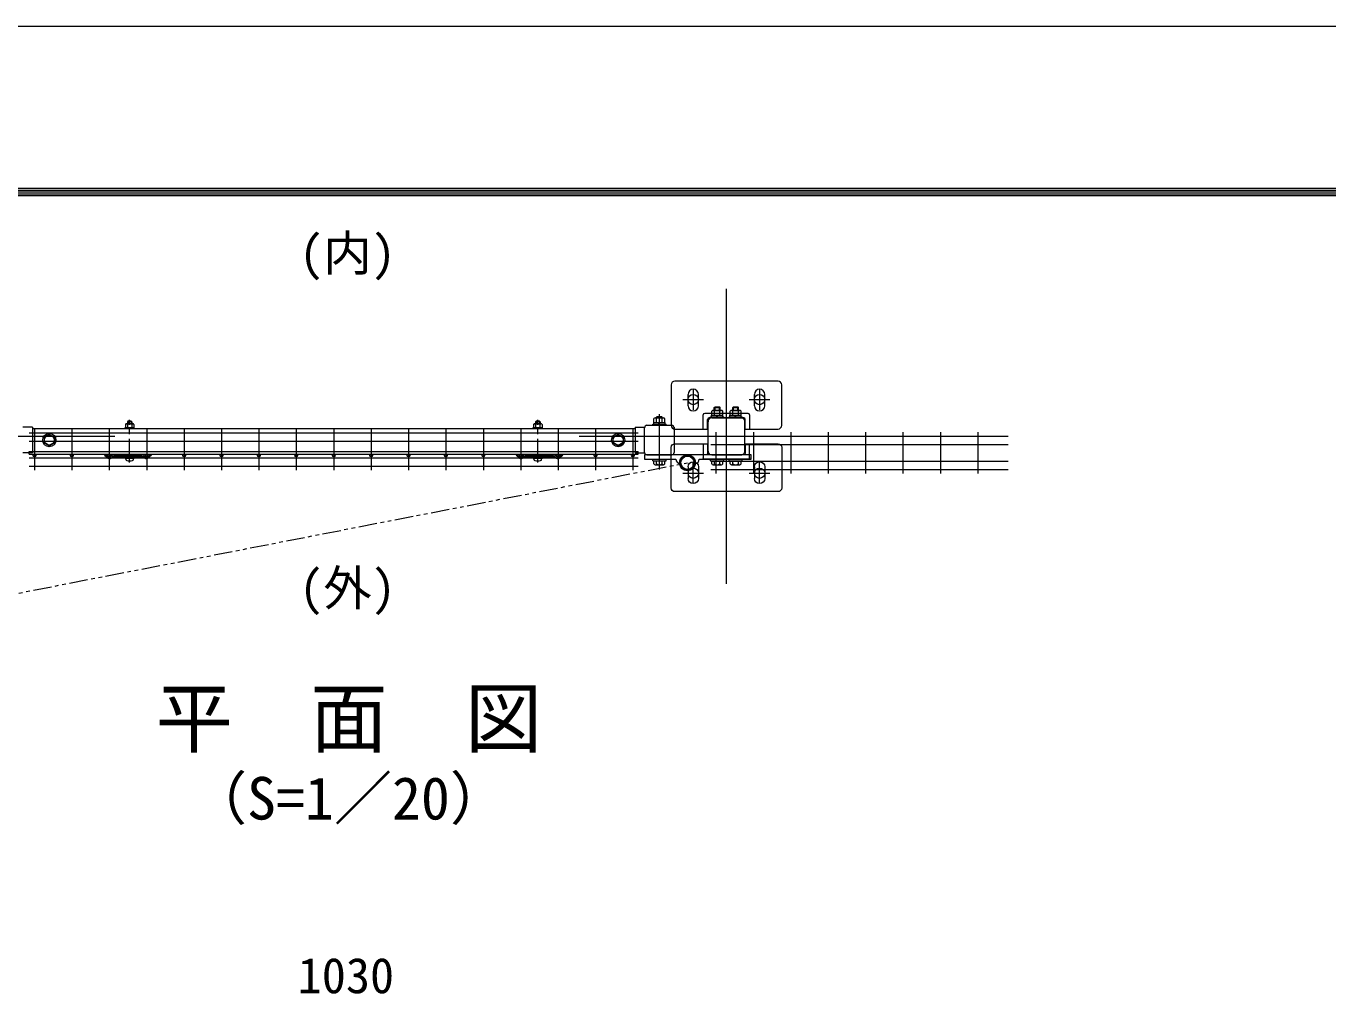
# Model space of a CAD drawing. Units: millimetres, scale not verified. Extents: x -4200 to 4200, y -2970 to 2970.
# Drawn here: x -3166 to -1399, y 1657 to 2970 of the extents above; entities that cross this region are included whole.
import ezdxf
from ezdxf.enums import TextEntityAlignment as Align

# ---------------------------------------------------------------- set-up
doc = ezdxf.new("R2010")
doc.units = ezdxf.units.MM
doc.header["$LTSCALE"] = 20
doc.linetypes.add('USER1', pattern=[50.8, 31.75, -6.35, 6.35, -6.35])
doc.linetypes.add('USER2', pattern=[2.5, 1.25, -0.25, 0.25, -0.25, 0.25, -0.25])
for name, color, linetype, lineweight in [('0-0_D-STR-TXT', 7, 'Continuous', 9), ('0-1_D-STR1', 1, 'Continuous', 18), ('0-2_D-STR-DIM', 7, 'Continuous', 9), ('0-5_D-STR3', 3, 'Continuous', 13), ('0-6_D-BMK', 2, 'USER1', 13), ('0-8_D-STR2', 7, 'Continuous', 9), ('0-C_D-TTL', 7, 'Continuous', 9)]:
    doc.layers.add(name, color=color, linetype=linetype, lineweight=lineweight)
doc.styles.add('ＭＳ ゴシック', font='')
doc.styles.get('ＭＳ ゴシック').set_extended_font_data('MS Gothic')

# ---------------------------------------------------------------- blocks, each defined once
blk = doc.blocks.new('A$C982ee5ca')
at = {"layer": '0-5_D-STR3'}
for p, q in [((-125, 798), (125, 798)), ((-125, 766), (-125, 798)), ((-125, 766), (125, 766)), ((-115, 881.6), (-115, 798)), ((-115, 798), (115, 798)), ((-86.6, 898), (86.6, 898)), ((-46, 968), (-60, 954)), ((60, 954), (-60, 954)), ((-60, 954), (-60, 898)), ((-58.2, 881.6), (-58.2, 798)), ((-46, 968), (-46, 898)), ((46, 968), (-46, 968)), ((46, 968), (46, 898)), ((46, 968), (60, 954)), ((58.2, 881.6), (58.2, 798)), ((60, 954), (60, 898)), ((115, 881.6), (115, 798)), ((125, 766), (125, 798)), ((-125, 0), (125, 0)), ((-125, -32), (-125, 0)), ((125, -32), (125, 0)), ((-125, -32), (125, -32)), ((-103.7, -32), (103.7, -32)), ((-103.7, -62.5), (-103.7, -32)), ((103.7, -63.3), (103.7, -32))]:
    blk.add_line(p, q, dxfattribs=at)
for centre, radius, start, end in [((-86.6, 865.2), 32.8, 30, 150), ((0, 786.4), 111.5, 58.543, 121.457), ((86.6, 865.2), 32.8, 30, 150), ((-65.7, -62.5), 38, 180, 253.92714), ((1.3, 170), 280, 253.92714, 285.41383), ((65.7, -63.3), 38, 285.41383, 0)]:
    blk.add_arc(centre, radius, start, end, dxfattribs=at)
at = {"layer": '0-6_D-BMK'}
blk.add_line((0, -150), (0, 1008), dxfattribs=at)
blk = doc.blocks.new('ベースプレート部品\u3000平面図')
at = {"layer": '0-5_D-STR3'}
for p, q in [((-16076.5, 106818.2), (-16076.5, 105718.2)), ((-13176.5, 106918.2), (-15976.5, 106918.2)), ((-13076.5, 105718.2), (-13076.5, 106818.2)), ((-15616.5, 106248.2), (-15616.5, 106558.2)), ((-15336.5, 106248.2), (-15336.5, 106558.2)), ((-13816.5, 106248.2), (-13816.5, 106558.2)), ((-13536.5, 106248.2), (-13536.5, 106558.2)), ((-13986.5, 106038.2), (-15166.5, 106038.2)), ((-15206.5, 105618.2), (-15206.5, 105998.2)), ((-15086.5, 105618.2), (-15086.5, 105878.2)), ((-14106.5, 105918.2), (-15046.5, 105918.2)), ((-14066.5, 105618.2), (-14066.5, 105878.2)), ((-13946.5, 105998.2), (-13946.5, 105618.2)), ((-15976.5, 105618.2), (-15084.8, 105618.2)), ((-14064.8, 105618.2), (-13176.5, 105618.2))]:
    blk.add_line(p, q, dxfattribs=at)
for centre, radius, start, end in [((-15976.5, 106818.2), 100, 90, 180), ((-13176.5, 106818.2), 100, 0, 90), ((-15476.5, 106558.2), 140, 0, 180), ((-13676.5, 106558.2), 140, 0, 180), ((-15476.5, 106248.2), 140, 180, 0), ((-15166.5, 105998.2), 40, 90, 180), ((-13986.5, 105998.2), 40, 0, 90), ((-13676.5, 106248.2), 140, 180, 0), ((-15976.5, 105718.2), 100, 180, 270), ((-15046.5, 105878.2), 40, 90, 180), ((-14106.5, 105878.2), 40, 0, 90), ((-13176.5, 105718.2), 100, 270, 0)]:
    blk.add_arc(centre, radius, start, end, dxfattribs=at)

msp = doc.modelspace()

# ---------------------------------------------------------------- linework, layer by layer
at = {"layer": '0-1_D-STR1'}
for p, q in [((-3157.45, 2425.63), (-3170.51, 2425.63)), ((-3157.45, 2425.63), (-3157.45, 2390.73)), ((-3157.45, 2423.68), (-2339.45, 2423.68)), ((-2339.45, 2425.6), (-2339.45, 2390.7)), ((-2339.45, 2425.6), (-2326.45, 2425.6)), ((-2326.45, 2391.38), (-2326.45, 2424.93)), ((-2323.25, 2428.18), (-2289.65, 2428.18)), ((-2286.45, 2425.68), (-2286.45, 2391.38)), ((-2240.45, 2393.28), (-2240.45, 2433.08)), ((-2235.35, 2438.18), (-2195.55, 2438.18)), ((-2190.45, 2393.28), (-2190.45, 2433.08)), ((-3157.45, 2390.73), (-3170.45, 2390.73)), ((-3157.45, 2392.68), (-2339.45, 2392.68)), ((-2339.45, 2390.7), (-2326.45, 2390.7)), ((-2323.25, 2388.18), (-2289.65, 2388.18)), ((-2235.35, 2388.18), (-2195.55, 2388.18))]:
    msp.add_line(p, q, dxfattribs=at)
for centre, radius, start, end in [((-2323.25, 2424.98), 3.2, 90.00001, 179.99999), ((-2289.65, 2424.98), 3.2, 359.9993, 90.00003), ((-2235.35, 2433.08), 5.1, 90.00031, 179.99985), ((-2195.55, 2433.08), 5.1, 0, 90.00028), ((-2323.25, 2391.38), 3.2, 179.99928, 270.00003), ((-2289.65, 2391.38), 3.2, 270, 359.99916), ((-2235.35, 2393.28), 5.1, 179.99984, 269.99973), ((-2195.55, 2393.28), 5.1, 269.9997, 0)]:
    msp.add_arc(centre, radius, start, end, dxfattribs=at)
at = {"layer": '0-5_D-STR3'}
for p, q in [((-2310.45, 2439.18), (-2309.45, 2440.18)), ((-2310.45, 2438.28), (-2310.45, 2439.18)), ((-2303.45, 2438.28), (-2303.45, 2440.18)), ((-2302.45, 2438.28), (-2302.45, 2439.18)), ((-2236.94, 2438.18), (-2236.94, 2439.78)), ((-2236.94, 2439.78), (-2218.94, 2439.78)), ((-2235.64, 2439.78), (-2220.24, 2439.78)), ((-2235.44, 2441.78), (-2235.44, 2447.58)), ((-2235.44, 2441.78), (-2220.44, 2441.78)), ((-2233.72, 2448.28), (-2222.18, 2448.28)), ((-2231.94, 2452.18), (-2230.94, 2453.18)), ((-2231.94, 2448.28), (-2231.94, 2452.18)), ((-2231.69, 2441.78), (-2231.69, 2447.58)), ((-2229.01, 2439.78), (-2227.86, 2441.78)), ((-2228.32, 2439.78), (-2227.17, 2441.78)), ((-2224.94, 2448.28), (-2224.94, 2453.18)), ((-2224.19, 2441.78), (-2224.19, 2447.58)), ((-2223.94, 2448.28), (-2223.94, 2452.18)), ((-2220.44, 2441.78), (-2220.44, 2447.58)), ((-2220.24, 2439.78), (-2220.24, 2441.78)), ((-2218.94, 2438.18), (-2218.94, 2439.78)), ((-2211.94, 2438.18), (-2211.94, 2439.78)), ((-2211.94, 2439.78), (-2193.94, 2439.78)), ((-2210.64, 2439.78), (-2195.24, 2439.78)), ((-2210.44, 2441.78), (-2210.44, 2447.58)), ((-2210.44, 2441.78), (-2195.44, 2441.78)), ((-2208.72, 2448.28), (-2197.18, 2448.28)), ((-2206.94, 2452.18), (-2205.94, 2453.18)), ((-2206.94, 2448.28), (-2206.94, 2452.18)), ((-2206.69, 2441.78), (-2206.69, 2447.58)), ((-2204.01, 2439.78), (-2202.86, 2441.78)), ((-2203.32, 2439.78), (-2202.17, 2441.78)), ((-2199.94, 2448.28), (-2199.94, 2453.18)), ((-2199.19, 2441.78), (-2199.19, 2447.58)), ((-2198.94, 2448.28), (-2198.94, 2452.18)), ((-2195.44, 2441.78), (-2195.44, 2447.58)), ((-2195.24, 2439.78), (-2195.24, 2441.78)), ((-2193.94, 2438.18), (-2193.94, 2439.78)), ((-2315.45, 2428.18), (-2315.45, 2429.78)), ((-2315.45, 2429.78), (-2297.45, 2429.78)), ((-2297.45, 2428.18), (-2315.45, 2428.18)), ((-2314.15, 2429.78), (-2298.75, 2429.78)), ((-2313.95, 2431.78), (-2313.95, 2437.58)), ((-2313.95, 2431.78), (-2298.95, 2431.78)), ((-2312.22, 2438.28), (-2300.68, 2438.28)), ((-2310.2, 2431.78), (-2310.2, 2437.58)), ((-2307.51, 2429.78), (-2306.36, 2431.78)), ((-2306.82, 2429.78), (-2305.67, 2431.78)), ((-2302.7, 2431.78), (-2302.7, 2437.58)), ((-2298.95, 2431.78), (-2298.95, 2437.58)), ((-2298.75, 2429.78), (-2298.75, 2431.78)), ((-2297.45, 2428.18), (-2297.45, 2429.78)), ((-2218.94, 2438.18), (-2236.94, 2438.18)), ((-2193.94, 2438.18), (-2211.94, 2438.18)), ((-3134.44, 2415.9), (-3141.44, 2411.86)), ((-3141.44, 2411.86), (-3141.44, 2404.44)), ((-3134.44, 2400.4), (-3141.44, 2404.44)), ((-3134.44, 2415.9), (-3127.44, 2411.86)), ((-3134.44, 2400.4), (-3127.44, 2404.44)), ((-3127.44, 2411.86), (-3127.44, 2404.44)), ((-2362.45, 2415.9), (-2369.45, 2411.86)), ((-2369.45, 2411.86), (-2369.45, 2404.44)), ((-2362.45, 2400.4), (-2369.45, 2404.44)), ((-2362.45, 2415.9), (-2355.45, 2411.86)), ((-2362.45, 2400.4), (-2355.45, 2404.44)), ((-2355.45, 2411.86), (-2355.45, 2404.44)), ((-3059.4, 2387.56), (-3058.35, 2388.78)), ((-3059.4, 2387.56), (-3054.68, 2383.51)), ((-3058.35, 2388.78), (-3053.64, 2384.72)), ((-3049.76, 2386.56), (-3051.74, 2384.75)), ((-3048.68, 2386.98), (-3046.18, 2386.98)), ((-3046.18, 2388.78), (-3009.18, 2388.78)), ((-3046.18, 2386.98), (-3046.18, 2388.78)), ((-3009.18, 2386.98), (-3046.18, 2386.98)), ((-3042.68, 2386.98), (-3042.68, 2385.38)), ((-3012.68, 2386.98), (-3012.68, 2385.38)), ((-3009.18, 2386.98), (-3009.18, 2388.78)), ((-3009.18, 2386.98), (-3006.68, 2386.98)), ((-3005.6, 2386.56), (-3003.62, 2384.75)), ((-2997.01, 2388.78), (-3001.72, 2384.72)), ((-2995.97, 2387.56), (-3000.68, 2383.51)), ((-2995.97, 2387.56), (-2997.01, 2388.78)), ((-2500.93, 2387.56), (-2499.88, 2388.78)), ((-2500.93, 2387.56), (-2496.21, 2383.51)), ((-2499.88, 2388.78), (-2495.17, 2384.72)), ((-2491.29, 2386.56), (-2493.27, 2384.75)), ((-2490.21, 2386.98), (-2487.71, 2386.98)), ((-2487.71, 2388.78), (-2450.71, 2388.78)), ((-2487.71, 2386.98), (-2487.71, 2388.78)), ((-2450.71, 2386.98), (-2487.71, 2386.98)), ((-2484.21, 2386.98), (-2484.21, 2385.38)), ((-2454.21, 2386.98), (-2454.21, 2385.38)), ((-2450.71, 2386.98), (-2450.71, 2388.78)), ((-2450.71, 2386.98), (-2448.21, 2386.98)), ((-2447.13, 2386.56), (-2445.15, 2384.75)), ((-2438.54, 2388.78), (-2443.25, 2384.72)), ((-2437.5, 2387.56), (-2442.21, 2383.51)), ((-2437.5, 2387.56), (-2438.54, 2388.78)), ((-2182.05, 2388.18), (-2326.45, 2388.18)), ((-3048.68, 2385.38), (-3050.66, 2383.56)), ((-3048.68, 2385.38), (-3006.68, 2385.38)), ((-3006.68, 2385.38), (-3004.7, 2383.56)), ((-2490.21, 2385.38), (-2492.19, 2383.57)), ((-2490.21, 2385.38), (-2448.21, 2385.38)), ((-2448.21, 2385.38), (-2446.23, 2383.57)), ((-2315.45, 2382.18), (-2297.45, 2382.18)), ((-2315.45, 2380.18), (-2315.45, 2382.18)), ((-2315.45, 2380.18), (-2297.45, 2380.18)), ((-2313.95, 2375.76), (-2313.95, 2380.18)), ((-2313.95, 2380.18), (-2298.95, 2380.18)), ((-2312.07, 2374.68), (-2300.82, 2374.68)), ((-2310.2, 2375.76), (-2310.2, 2380.18)), ((-2302.69, 2375.76), (-2302.69, 2380.18)), ((-2298.95, 2375.76), (-2298.95, 2380.18)), ((-2297.45, 2380.18), (-2297.45, 2382.18)), ((-2236.95, 2382.18), (-2218.95, 2382.18)), ((-2236.95, 2380.18), (-2236.95, 2382.18)), ((-2236.95, 2380.18), (-2218.95, 2380.18)), ((-2235.45, 2375.76), (-2235.45, 2380.18)), ((-2235.45, 2380.18), (-2220.45, 2380.18)), ((-2233.57, 2374.68), (-2222.32, 2374.68)), ((-2231.7, 2375.76), (-2231.7, 2380.18)), ((-2224.19, 2375.76), (-2224.19, 2380.18)), ((-2220.45, 2375.76), (-2220.45, 2380.18)), ((-2218.95, 2380.18), (-2218.95, 2382.18)), ((-2211.95, 2382.18), (-2193.95, 2382.18)), ((-2211.95, 2380.18), (-2211.95, 2382.18)), ((-2211.95, 2380.18), (-2193.95, 2380.18)), ((-2210.45, 2375.76), (-2210.45, 2380.18)), ((-2210.45, 2380.18), (-2195.45, 2380.18)), ((-2208.57, 2374.68), (-2197.32, 2374.68)), ((-2206.7, 2375.76), (-2206.7, 2380.18)), ((-2199.19, 2375.76), (-2199.19, 2380.18)), ((-2195.45, 2375.76), (-2195.45, 2380.18)), ((-2193.95, 2380.18), (-2193.95, 2382.18))]:
    msp.add_line(p, q, dxfattribs=at)
for points in [[(-2310.45, 2439.18), (-2302.45, 2439.18), (-2303.45, 2440.18)], [(-2309.45, 2438.28), (-2309.45, 2440.18), (-2303.45, 2440.18)], [(-2235.64, 2439.78), (-2235.64, 2441.78), (-2220.24, 2441.78)], [(-2231.94, 2452.18), (-2223.94, 2452.18), (-2224.94, 2453.18)], [(-2230.94, 2448.28), (-2230.94, 2453.18), (-2224.94, 2453.18)], [(-2210.64, 2439.78), (-2210.64, 2441.78), (-2195.24, 2441.78)], [(-2206.94, 2452.18), (-2198.94, 2452.18), (-2199.94, 2453.18)], [(-2205.94, 2448.28), (-2205.94, 2453.18), (-2199.94, 2453.18)], [(-2314.15, 2429.78), (-2314.15, 2431.78), (-2298.75, 2431.78)], [(-2326.45, 2388.18), (-2326.45, 2382.18), (-2283.92, 2382.18)], [(-2252.57, 2382.18), (-2182.05, 2382.18), (-2182.05, 2388.18)]]:
    msp.add_lwpolyline(points, dxfattribs=at)
for centre, radius in [((-2260.44, 2463.18), 7), ((-2170.44, 2463.18), 7), ((-3134.44, 2408.15), 9), ((-3134.44, 2408.15), 6.71), ((-2362.45, 2408.15), 9), ((-2362.45, 2408.15), 6.71), ((-2268.25, 2377.38), 10.8), ((-2268.25, 2377.38), 10), ((-2268.25, 2377.38), 9), ((-2260.44, 2363.18), 7), ((-2170.44, 2363.18), 7)]:
    msp.add_circle(centre, radius, dxfattribs=at)
for centre, radius, start, end in [((-2233.57, 2445.43), 2.85, 48.83491, 131.16509), ((-2227.94, 2437.88), 10.39, 68.85295, 111.14705), ((-2222.32, 2445.43), 2.85, 48.86505, 131.13495), ((-2208.57, 2445.43), 2.85, 48.83491, 131.16509), ((-2202.94, 2437.88), 10.39, 68.85295, 111.14705), ((-2197.32, 2445.43), 2.85, 48.86505, 131.13495), ((-2312.07, 2435.43), 2.85, 48.83491, 131.16509), ((-2306.45, 2427.88), 10.39, 68.85295, 111.14705), ((-2300.82, 2435.43), 2.85, 48.86505, 131.13495), ((-3048.68, 2385.38), 1.6, 90, 132.38442), ((-3006.68, 2385.38), 1.6, 47.61558, 90), ((-2490.21, 2385.38), 1.6, 90, 132.38442), ((-2448.21, 2385.38), 1.6, 47.61558, 90), ((-3052.71, 2385.8), 3.03, 229.26286, 312.38442), ((-3052.71, 2385.8), 1.43, 229.26286, 312.38442), ((-3002.65, 2385.8), 3.03, 227.61558, 310.73714), ((-3002.65, 2385.8), 1.43, 227.61558, 310.73714), ((-2494.24, 2385.8), 3.03, 229.26286, 312.38442), ((-2494.24, 2385.8), 1.43, 229.26286, 312.38442), ((-2444.18, 2385.8), 3.03, 227.61558, 310.73714), ((-2444.18, 2385.8), 1.43, 227.61558, 310.73714), ((-2312.07, 2376.84), 2.16, 210, 330), ((-2306.45, 2381.76), 7.08, 237.93138, 302.06862), ((-2300.82, 2376.84), 2.16, 210, 330), ((-2277.92, 2382.18), 6, 180, 259.73982), ((-2258.57, 2382.18), 6, 280.26018, 0), ((-2233.57, 2376.84), 2.16, 210, 330), ((-2227.95, 2381.76), 7.08, 237.93138, 302.06862), ((-2222.32, 2376.84), 2.16, 210, 330), ((-2208.57, 2376.84), 2.16, 210, 330), ((-2202.95, 2381.76), 7.08, 237.93138, 302.06862), ((-2197.32, 2376.84), 2.16, 210, 330)]:
    msp.add_arc(centre, radius, start, end, dxfattribs=at)
at = {"layer": '0-6_D-BMK'}
for p, q in [((-2215.45, 2213.18), (-2215.45, 2613.18)), ((-2260.44, 2477.18), (-2260.44, 2449.18)), ((-2170.44, 2477.18), (-2170.44, 2449.18)), ((-2274.44, 2463.18), (-2246.44, 2463.18)), ((-2184.44, 2463.18), (-2156.44, 2463.18)), ((-2306.45, 2368.36), (-2306.45, 2443.35)), ((-3045.45, 2413.18), (-3445.45, 2413.18)), ((-2015.45, 2413.18), (-2415.45, 2413.18)), ((-2260.44, 2349.18), (-2260.44, 2377.18)), ((-2170.44, 2349.18), (-2170.44, 2377.18)), ((-2274.44, 2363.18), (-2246.44, 2363.18)), ((-2184.44, 2363.18), (-2156.44, 2363.18))]:
    msp.add_line(p, q, dxfattribs=at)
at = {"layer": '0-6_D-BMK', "linetype": 'USER2'}
msp.add_line((-3205.19, 2194.83), (-2268.25, 2377.38), dxfattribs=at)
at = {"layer": '0-8_D-STR2'}
for p, q in [((-3154.61, 2423.38), (-3154.61, 2367.38)), ((-3103.84, 2423.38), (-3103.84, 2367.38)), ((-3053.07, 2423.38), (-3053.07, 2367.38)), ((-3002.3, 2423.38), (-3002.3, 2367.38)), ((-2951.53, 2423.38), (-2951.53, 2367.38)), ((-2900.76, 2423.38), (-2900.76, 2367.38)), ((-2849.99, 2423.38), (-2849.99, 2367.38)), ((-2799.22, 2423.38), (-2799.22, 2367.38)), ((-2748.45, 2423.38), (-2748.45, 2367.38)), ((-2697.68, 2423.38), (-2697.68, 2367.38)), ((-2646.91, 2423.38), (-2646.91, 2367.38)), ((-2596.14, 2423.38), (-2596.14, 2367.38)), ((-2545.37, 2423.38), (-2545.37, 2367.38)), ((-2494.6, 2423.38), (-2494.6, 2367.38)), ((-2443.83, 2423.38), (-2443.83, 2367.38)), ((-2393.06, 2423.38), (-2393.06, 2367.38)), ((-2342.29, 2423.38), (-2342.29, 2367.38)), ((-3161.58, 2417.98), (-2335.32, 2417.98)), ((-3161.58, 2406.68), (-2335.32, 2406.68)), ((-2236.65, 2413.48), (-1833.07, 2413.48)), ((-2229.67, 2418.88), (-2229.67, 2362.88)), ((-2178.9, 2418.88), (-2178.9, 2362.88)), ((-2128.13, 2418.88), (-2128.13, 2362.88)), ((-2077.36, 2418.88), (-2077.36, 2362.88)), ((-2026.6, 2418.88), (-2026.6, 2362.88)), ((-1975.83, 2418.88), (-1975.83, 2362.88)), ((-1925.06, 2418.88), (-1925.06, 2362.88)), ((-1874.29, 2418.88), (-1874.29, 2362.88)), ((-3161.61, 2392.68), (-2335.29, 2392.68)), ((-3161.61, 2389.08), (-3161.61, 2392.68)), ((-3161.61, 2389.08), (-2335.29, 2389.08)), ((-2335.29, 2389.08), (-2335.29, 2392.68)), ((-2236.65, 2402.18), (-1833.07, 2402.18)), ((-3161.58, 2384.08), (-2335.32, 2384.08)), ((-3161.58, 2372.78), (-2335.32, 2372.78)), ((-2236.65, 2379.58), (-1833.07, 2379.58)), ((-2236.65, 2368.28), (-1833.07, 2368.28))]:
    msp.add_line(p, q, dxfattribs=at)
for centre in [(-3154.61, 2387.28), (-3103.84, 2387.28), (-3053.07, 2387.28), (-3002.3, 2387.28), (-2951.53, 2387.28), (-2900.76, 2387.28), (-2849.99, 2387.28), (-2799.22, 2387.28), (-2748.45, 2387.28), (-2697.68, 2387.28), (-2646.91, 2387.28), (-2596.14, 2387.28), (-2545.37, 2387.28), (-2494.6, 2387.28), (-2443.83, 2387.28), (-2393.06, 2387.28), (-2342.29, 2387.28)]:
    msp.add_circle(centre, 1.8, dxfattribs=at)
at = {"layer": '0-C_D-TTL', "color": 2, "lineweight": 18}
msp.add_lwpolyline([(-4200, 2970), (4200, 2970), (4200, -2970), (-4200, -2970)], close=True, dxfattribs=at)
at = {"layer": '0-C_D-TTL'}
for points in [[(-3930, 2750), (3930, 2750), (3930, -2750), (-3930, -2750)], [(-3927.5, 2747.5), (3927.5, 2747.5), (3927.5, -2747.5), (-3927.5, -2747.5)], [(-3925, 2745), (3925, 2745), (3925, -2745), (-3925, -2745)], [(-3922.5, 2742.5), (3922.5, 2742.5), (3922.5, -2742.5), (-3922.5, -2742.5)], [(-3920, 2740), (3920, 2740), (3920, -2740), (-3920, -2740)]]:
    msp.add_lwpolyline(points, close=True, dxfattribs=at)

# ---------------------------------------------------------------- block references
at = {"layer": '0-2_D-STR-DIM', "xscale": 0.05, "yscale": 0.05}
for p in [(-3025.45, 2385.38), (-2471.45, 2385.38)]:
    msp.add_blockref('A$C982ee5ca', p, dxfattribs=at)
at = {"layer": '0-5_D-STR3', "xscale": 0.05, "yscale": 0.05}
msp.add_blockref('ベースプレート部品\u3000平面図', (-1486.62, -2857.73), dxfattribs=at)
at = {"layer": '0-5_D-STR3', "xscale": -0.05, "yscale": 0.05, "rotation": 180}
msp.add_blockref('ベースプレート部品\u3000平面図', (-1486.62, 7684.09), dxfattribs=at)

# ---------------------------------------------------------------- texts
at = {"layer": '0-0_D-STR-TXT', "style": 'ＭＳ ゴシック'}
for s, height, p in [('(内)', 48.09, (-2795.29, 2623.34)), ('(外)', 48.09, (-2795.29, 2168.94)), ('平\u3000面\u3000図', 76.98, (-2990.34, 1969.09)), ('（S=1／20）', 57.77, (-2944.86, 1875.9))]:
    msp.add_text(s, height=height, dxfattribs=at).set_placement(p, align=Align.BOTTOM_LEFT)
at = {"layer": '0-2_D-STR-DIM', "style": 'ＭＳ ゴシック'}
msp.add_text('1030', height=48.09, dxfattribs=at).set_placement((-2797.35, 1643.08), align=Align.BOTTOM_LEFT)

doc.saveas('drawing.dxf')
